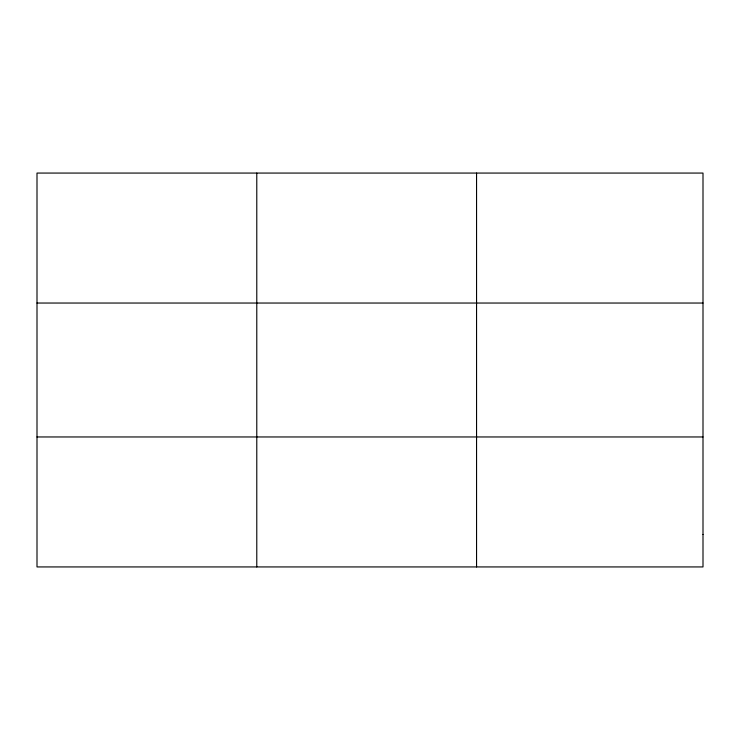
<?xml version="1.0" encoding="UTF-8"?>
<svg xmlns="http://www.w3.org/2000/svg" width="740" height="740" viewBox="0 0 740 740"><rect width="100%" height="100%" fill="white"/><g stroke="black" fill="none" stroke-linecap="round" stroke-linejoin="round"><path stroke-width="1.11" d="M256.78 173.067L256.78 566.933M476.56 173.067L476.56 566.933M37 303.039L703 303.039M37 436.961L703 436.961M703 534.437L703 566.933L37 566.933L37 173.067L703 173.067L703 534.437"/></g></svg>
